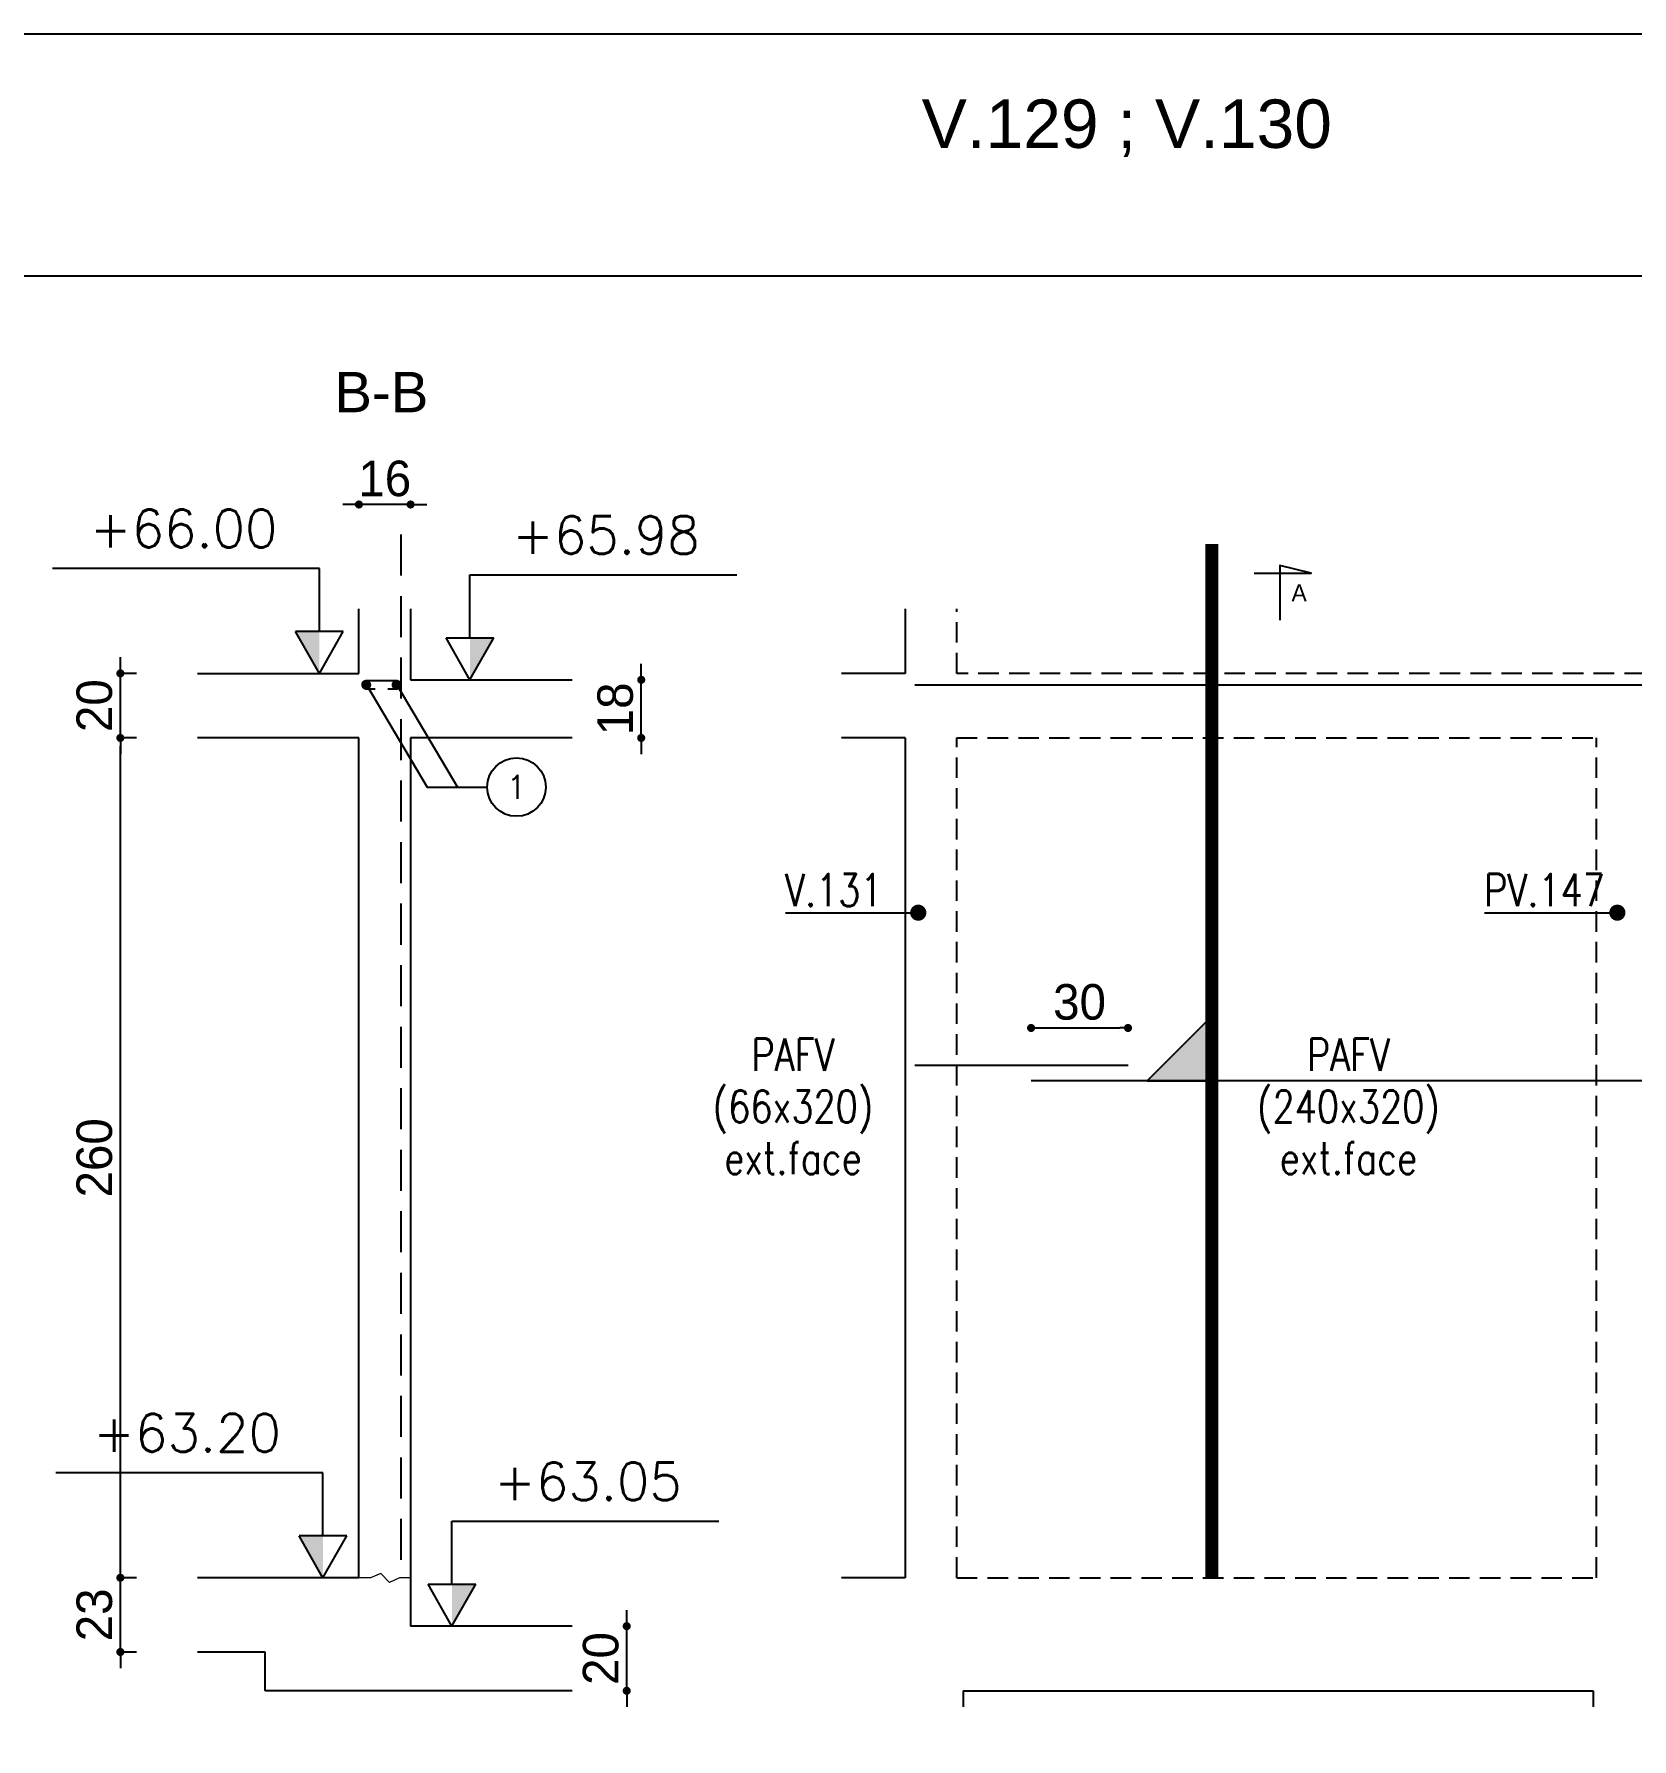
# Model space of a CAD drawing. Header units: metres. Extents: x -5618 to 118954, y -306 to 4637.
# Drawn here: x 39431 to 39926, y 1046 to 1574 of the extents above; entities that cross this region are included whole.
import ezdxf
from ezdxf.enums import TextEntityAlignment as Align

# ---------------------------------------------------------------- set-up
doc = ezdxf.new("R2010")
doc.units = ezdxf.units.M
doc.linetypes.add('CACHE', pattern=[9.525, 6.35, -3.175])
doc.linetypes.add('CACHEX2', pattern=[19.05, 12.7, -6.35])
for name, color, linetype in [('COTATION', 1, 'Continuous'), ('GO-FER-HA', 140, 'Continuous'), ('GO-TEXTE', 9, 'Continuous'), ('K_ENT_M_Building_V.76', 7, 'Continuous'), ('STR_COTATION', 1, 'Continuous'), ('STR_TS', 22, 'Continuous'), ('STR_TS_TXT', 7, 'Continuous'), ('STR_VOI-POT', 6, 'Continuous')]:
    doc.layers.add(name, color=color, linetype=linetype)
doc.layers.add('Kofragna_forma', color=7, linetype='Continuous', lineweight=70)
doc.styles.add('ARIAL', font='ARIAL.TTF')
doc.styles.add('GrDimensions', font='simplex.shx')
doc.styles.add('Lucida', font='LSANSI.TTF')
doc.styles.add('TEXTE', font='romans.shx')
doc.styles.add('TEXTE TS', font='romans.shx', dxfattribs={"width": 0.7, "oblique": 15})
doc.styles.add('TEXTEBA', font='ARIAL.TTF')
doc.dimstyles.new('COUPE-20', dxfattribs={"dimscale": 0.5, "dimtxt": 22, "dimasz": 5, "dimexe": 0.05, "dimexo": 0, "dimgap": 5, "dimtad": 1, "dimdec": 0, "dimdsep": 46, "dimtxsty": 'Standard', "dimblk1": 'DOT', "dimblk2": 'DOT', "dimsah": 1, "dimcen": 0, "dimdle": 150, "dimclrd": 1, "dimclre": 1, "dimclrt": 7, "dimadec": 0, "dimazin": 0, "dimtfac": 1, "dimtdec": 0, "dimtix": 1, "dimtmove": 2, "dimatfit": 3, "dimldrblk": 'DOT', "dimfxl": 0, "dimtvp": 1, "dimtolj": 1, "dimtzin": 0, "dimarcsym": 0})

# ---------------------------------------------------------------- blocks, each defined once
blk = doc.blocks.new('_DOT')
at = {"color": 0, "linetype": 'ByBlock'}
blk.add_line((-0.5, 0), (-1, 0), dxfattribs=at)
at = {"color": 0, "linetype": 'ByBlock', "const_width": 0.5}
blk.add_lwpolyline([(-0.25, 0, 1), (0.25, 0, 1)], format="xyb", close=True, dxfattribs=at)
blk = doc.blocks.new('*D987')
at = {"layer": 'COTATION', "color": 1, "lineweight": -2, "ltscale": 4.5}
for p, q in [((39457.61, 1098.29), (39457.61, 1100.79)), ((39462.61, 1095.79), (39457.58, 1095.79)), ((39457.61, 1072.79), (39457.61, 1095.79)), ((39462.61, 1072.79), (39457.58, 1072.79)), ((39457.61, 1070.29), (39457.61, 1067.79))]:
    blk.add_line(p, q, dxfattribs=at)
at = {"layer": 'DEFPOINTS', "color": 0, "lineweight": -3, "ltscale": 4.5}
for p in [(39457.61, 1095.79), (39481.45, 1095.79), (39481.45, 1072.79)]:
    blk.add_point(p, dxfattribs=at)
at = {"layer": 'COTATION', "color": 1, "lineweight": -2, "ltscale": 4.5, "xscale": 2.5, "yscale": 2.5, "zscale": 2.5}
for p, rotation in [((39457.61, 1095.79), 270), ((39457.61, 1072.79), 90)]:
    blk.add_blockref('_DOT', p, dxfattribs=dict(at, rotation=rotation))
at = {"layer": 'COTATION', "color": 7, "lineweight": -3, "ltscale": 4.5, "insert": (39449.61, 1084.29), "char_height": 11, "attachment_point": 5, "rotation": 90}
blk.add_mtext('\\A1;23', dxfattribs=at)
blk = doc.blocks.new('*D988')
at = {"layer": 'COTATION', "color": 1, "lineweight": -2, "ltscale": 4.5}
for p, q in [((39462.61, 1355.79), (39457.58, 1355.79)), ((39457.61, 1098.29), (39457.61, 1353.29)), ((39462.61, 1095.79), (39457.58, 1095.79))]:
    blk.add_line(p, q, dxfattribs=at)
at = {"layer": 'DEFPOINTS', "color": 0, "lineweight": -3, "ltscale": 4.5}
for p in [(39457.61, 1355.79), (39481.45, 1355.79), (39481.45, 1095.79)]:
    blk.add_point(p, dxfattribs=at)
at = {"layer": 'COTATION', "color": 1, "lineweight": -2, "ltscale": 4.5, "xscale": 2.5, "yscale": 2.5, "zscale": 2.5}
for p, rotation in [((39457.61, 1355.79), 90), ((39457.61, 1095.79), 270)]:
    blk.add_blockref('_DOT', p, dxfattribs=dict(at, rotation=rotation))
at = {"layer": 'COTATION', "color": 7, "lineweight": -3, "ltscale": 4.5, "insert": (39449.61, 1225.79), "char_height": 11, "attachment_point": 5, "rotation": 90}
blk.add_mtext('\\A1;260', dxfattribs=at)
blk = doc.blocks.new('*D989')
at = {"layer": 'COTATION', "color": 1, "lineweight": -2, "ltscale": 4.5}
for p, q in [((39457.61, 1378.29), (39457.61, 1380.79)), ((39462.61, 1375.79), (39457.58, 1375.79)), ((39457.61, 1355.79), (39457.61, 1375.79)), ((39462.61, 1355.79), (39457.58, 1355.79)), ((39457.61, 1353.29), (39457.61, 1350.79))]:
    blk.add_line(p, q, dxfattribs=at)
at = {"layer": 'DEFPOINTS', "color": 0, "lineweight": -3, "ltscale": 4.5}
for p in [(39457.61, 1375.79), (39481.45, 1375.79), (39481.45, 1355.79)]:
    blk.add_point(p, dxfattribs=at)
at = {"layer": 'COTATION', "color": 1, "lineweight": -2, "ltscale": 4.5, "xscale": 2.5, "yscale": 2.5, "zscale": 2.5}
for p, rotation in [((39457.61, 1375.79), 270), ((39457.61, 1355.79), 90)]:
    blk.add_blockref('_DOT', p, dxfattribs=dict(at, rotation=rotation))
at = {"layer": 'COTATION', "color": 7, "lineweight": -3, "ltscale": 4.5, "insert": (39449.61, 1365.79), "char_height": 11, "attachment_point": 5, "rotation": 90}
blk.add_mtext('\\A1;20', dxfattribs=at)
blk = doc.blocks.new('*D990')
at = {"layer": 'DEFPOINTS', "color": 0, "lineweight": -3, "ltscale": 4.5}
for p in [(39531.45, 1428.07), (39531.45, 1395.79, 187.69), (39547.45, 1395.79, 187.69)]:
    blk.add_point(p, dxfattribs=at)
at = {"layer": 'STR_COTATION', "color": 1, "lineweight": -2, "ltscale": 4.5}
for p, q in [((39528.95, 1428.07), (39526.45, 1428.07)), ((39531.45, 1428.08), (39531.45, 1428.09)), ((39547.45, 1428.07), (39531.45, 1428.07)), ((39547.45, 1428.08), (39547.45, 1428.09)), ((39549.95, 1428.07), (39552.45, 1428.07))]:
    blk.add_line(p, q, dxfattribs=at)
at = {"layer": 'STR_COTATION', "color": 1, "lineweight": -2, "ltscale": 4.5, "xscale": 2.5, "yscale": 2.5, "zscale": 2.5}
blk.add_blockref('_DOT', (39531.45, 1428.07), dxfattribs=at)
at = {"layer": 'STR_COTATION', "color": 1, "lineweight": -2, "ltscale": 4.5, "xscale": 2.5, "yscale": 2.5, "zscale": 2.5, "rotation": 180}
blk.add_blockref('_DOT', (39547.45, 1428.07), dxfattribs=at)
at = {"layer": 'STR_COTATION', "color": 7, "lineweight": -3, "ltscale": 4.5, "insert": (39539.45, 1436.07), "char_height": 11, "attachment_point": 5}
blk.add_mtext('\\A1;16', dxfattribs=at)
blk = doc.blocks.new('*D991')
at = {"layer": 'DEFPOINTS', "color": 0, "lineweight": -3, "ltscale": 4.5}
for p in [(39597.45, 1080.79, 187.69), (39614.36, 1080.79), (39595.48, 1060.79, 187.69)]:
    blk.add_point(p, dxfattribs=at)
at = {"layer": 'STR_COTATION', "color": 1, "lineweight": -2, "ltscale": 4.5}
for p, q in [((39614.36, 1083.29), (39614.36, 1085.79)), ((39614.36, 1060.79), (39614.36, 1080.79)), ((39614.38, 1080.79), (39614.39, 1080.79)), ((39614.36, 1058.29), (39614.36, 1055.79)), ((39614.38, 1060.79), (39614.39, 1060.79))]:
    blk.add_line(p, q, dxfattribs=at)
at = {"layer": 'STR_COTATION', "color": 1, "lineweight": -2, "ltscale": 4.5, "xscale": 2.5, "yscale": 2.5, "zscale": 2.5}
for p, rotation in [((39614.36, 1080.79), 270), ((39614.36, 1060.79), 90)]:
    blk.add_blockref('_DOT', p, dxfattribs=dict(at, rotation=rotation))
at = {"layer": 'STR_COTATION', "color": 7, "lineweight": -3, "ltscale": 4.5, "insert": (39606.36, 1070.79), "char_height": 11, "attachment_point": 5, "rotation": 90}
blk.add_mtext('\\A1;20', dxfattribs=at)
blk = doc.blocks.new('*D992')
at = {"layer": 'DEFPOINTS', "color": 0, "lineweight": -3, "ltscale": 4.5}
for p in [(39597.45, 1373.79, 281.53), (39618.85, 1373.79), (39597.45, 1355.79, 281.53)]:
    blk.add_point(p, dxfattribs=at)
at = {"layer": 'STR_COTATION', "color": 1, "lineweight": -2, "ltscale": 4.5}
for p, q in [((39618.85, 1376.29), (39618.85, 1378.79)), ((39618.85, 1355.79), (39618.85, 1373.79)), ((39618.87, 1373.79), (39618.88, 1373.79)), ((39618.85, 1353.29), (39618.85, 1350.79)), ((39618.87, 1355.79), (39618.88, 1355.79))]:
    blk.add_line(p, q, dxfattribs=at)
at = {"layer": 'STR_COTATION', "color": 1, "lineweight": -2, "ltscale": 4.5, "xscale": 2.5, "yscale": 2.5, "zscale": 2.5}
for p, rotation in [((39618.85, 1373.79), 270), ((39618.85, 1355.79), 90)]:
    blk.add_blockref('_DOT', p, dxfattribs=dict(at, rotation=rotation))
at = {"layer": 'STR_COTATION', "color": 7, "lineweight": -3, "ltscale": 4.5, "insert": (39610.85, 1364.79), "char_height": 11, "attachment_point": 5, "rotation": 90}
blk.add_mtext('\\A1;18', dxfattribs=at)
blk = doc.blocks.new('ime')
at = {"layer": 'COTATION', "const_width": 2.5}
blk.add_lwpolyline([(1.25, 0, -1), (-1.25, 0, -1)], format="xyb", close=True, dxfattribs=at)
at = {"layer": 'COTATION'}
blk.add_lwpolyline([(41.09, 0), (0, 0)], dxfattribs=at)
at = {"layer": 'COTATION', "color": 7, "style": 'TEXTE TS', "width": 0.8}
blk.add_attdef('NAME', (9.08, 2), '', height=10, dxfattribs=at)
blk = doc.blocks.new('mrega')
at = {"layer": 'STR_TS_TXT', "style": 'TEXTE TS', "width": 0.8}
for tag, p in [('ST10', (14.48, 0)), ('DIM', (14.48, -16)), ('NOTE', (14.48, -32))]:
    blk.add_attdef(tag, text='', height=10, dxfattribs=at).set_placement(p, align=Align.CENTER)
blk = doc.blocks.new('A$C6F247267')
blk.add_hatch(color=256).paths.add_polyline_path([(0, -0.2), (-0.2, 0), (0, 0)])
blk.add_lwpolyline([(-0.2, 0), (0, 0), (0, -0.2), (-0.2, 0)])
blk = doc.blocks.new('*D996')
at = {"layer": 'DEFPOINTS', "color": 0, "lineweight": -3, "ltscale": 4.5}
for p in [(39769.54, 1266), (39769.54, 1254.35, 281.53), (39739.54, 1249.64, 281.53)]:
    blk.add_point(p, dxfattribs=at)
at = {"layer": 'STR_COTATION', "color": 1, "lineweight": -2, "ltscale": 4.5}
for p, q in [((39739.54, 1266.03), (39739.54, 1266.03)), ((39742.04, 1266), (39767.04, 1266)), ((39769.54, 1266.03), (39769.54, 1266.03))]:
    blk.add_line(p, q, dxfattribs=at)
at = {"layer": 'STR_COTATION', "color": 1, "lineweight": -2, "ltscale": 4.5, "xscale": 2.5, "yscale": 2.5, "zscale": 2.5, "rotation": 180}
blk.add_blockref('_DOT', (39739.54, 1266), dxfattribs=at)
at = {"layer": 'STR_COTATION', "color": 1, "lineweight": -2, "ltscale": 4.5, "xscale": 2.5, "yscale": 2.5, "zscale": 2.5}
blk.add_blockref('_DOT', (39769.54, 1266), dxfattribs=at)
at = {"layer": 'STR_COTATION', "color": 7, "lineweight": -3, "ltscale": 4.5, "insert": (39754.54, 1274), "char_height": 11, "attachment_point": 5}
blk.add_mtext('\\A1;30', dxfattribs=at)

msp = doc.modelspace()

# ---------------------------------------------------------------- linework, layer by layer
at = {"color": 7, "linetype": 'Continuous', "lineweight": -3}
for p, q in [((39526.63, 1388.79, 187.69), (39511.87, 1388.79, 187.69)), ((39519.25, 1375.79, 187.69), (39511.87, 1388.79, 187.69)), ((39526.63, 1388.79, 187.69), (39511.87, 1388.79, 187.69)), ((39519.25, 1375.79, 187.69), (39511.87, 1388.79, 187.69)), ((39519.25, 1375.79, 187.69), (39526.63, 1388.79, 187.69)), ((39519.25, 1375.79, 187.69), (39526.63, 1388.79, 187.69)), ((39558.44, 1386.79, 281.53), (39573.19, 1386.79, 281.53)), ((39565.82, 1373.79, 281.53), (39558.44, 1386.79, 281.53)), ((39558.44, 1386.79, 281.53), (39573.19, 1386.79, 281.53)), ((39565.82, 1373.79, 281.53), (39558.44, 1386.79, 281.53)), ((39565.82, 1373.79, 281.53), (39573.19, 1386.79, 281.53)), ((39565.82, 1373.79, 281.53), (39573.19, 1386.79, 281.53)), ((39527.68, 1108.79, 187.69), (39512.93, 1108.79, 187.69)), ((39520.31, 1095.79, 187.69), (39512.93, 1108.79, 187.69)), ((39527.68, 1108.79, 187.69), (39512.93, 1108.79, 187.69)), ((39520.31, 1095.79, 187.69), (39512.93, 1108.79, 187.69)), ((39520.31, 1095.79, 187.69), (39527.68, 1108.79, 187.69)), ((39520.31, 1095.79, 187.69), (39527.68, 1108.79, 187.69)), ((39552.87, 1093.79, 187.69), (39567.62, 1093.79, 187.69)), ((39560.25, 1080.79, 187.69), (39552.87, 1093.79, 187.69)), ((39552.87, 1093.79, 187.69), (39567.62, 1093.79, 187.69)), ((39560.25, 1080.79, 187.69), (39552.87, 1093.79, 187.69)), ((39560.25, 1080.79, 187.69), (39567.62, 1093.79, 187.69)), ((39560.25, 1080.79, 187.69), (39567.62, 1093.79, 187.69))]:
    msp.add_line(p, q, dxfattribs=at)
msp.add_lwpolyline([(39192.38, 1573.71), (39192.38, 623.81), (40552.24, 623.81), (40552.24, 1573.71)], close=True)
msp.add_lwpolyline([(40552.24, 1498.77), (39192.38, 1498.77)])
at = {"lineweight": 18, "elevation": 187.69}
msp.add_lwpolyline([(39547.45, 1095.79), (39543.99, 1095.79), (39540.97, 1094.36), (39538.22, 1097.13), (39535.06, 1095.79), (39531.45, 1095.79)], dxfattribs=at)
at = {"color": 7, "linetype": 'Continuous', "lineweight": -3}
for points in [[(39511.87, 1388.79, 187.69), (39519.25, 1375.79, 187.69), (39519.25, 1388.76, 187.69)], [(39511.87, 1388.79, 187.69), (39519.25, 1375.79, 187.69), (39519.25, 1388.76, 187.69)], [(39573.19, 1386.79, 281.53), (39565.82, 1373.79, 281.53), (39565.82, 1386.76, 281.53)], [(39573.19, 1386.79, 281.53), (39565.82, 1373.79, 281.53), (39565.82, 1386.76, 281.53)], [(39512.93, 1108.79, 187.69), (39520.31, 1095.79, 187.69), (39520.31, 1108.75, 187.69)], [(39512.93, 1108.79, 187.69), (39520.31, 1095.79, 187.69), (39520.31, 1108.75, 187.69)], [(39567.62, 1093.79, 187.69), (39560.25, 1080.79, 187.69), (39560.25, 1093.75, 187.69)], [(39567.62, 1093.79, 187.69), (39560.25, 1080.79, 187.69), (39560.25, 1093.75, 187.69)]]:
    msp.add_solid(points, dxfattribs=at)
at = {"layer": 'GO-FER-HA', "elevation": 93.84}
for points in [[(39533.83, 1372.22), (39552.61, 1340.59), (39571.19, 1340.59)], [(39543.16, 1372.22), (39561.94, 1340.59), (39571.19, 1340.59)]]:
    msp.add_lwpolyline(points, dxfattribs=at)
at = {"layer": 'GO-FER-HA'}
msp.add_circle((39580.25, 1340.59, 93.84), 9.06, dxfattribs=at)
at = {"layer": 'GO-TEXTE', "elevation": 187.69, "flags": 128}
msp.add_lwpolyline([(39808.57, 1406.86), (39826.21, 1406.85), (39816.54, 1409.14), (39816.53, 1392.22)], dxfattribs=at)
at = {"layer": 'K_ENT_M_Building_V.76', "color": 30, "linetype": 'Continuous', "lineweight": -3}
for p, q in [((39512.75, 1408.29, 187.69), (39436.61, 1408.29, 187.69)), ((39512.75, 1408.29, 187.69), (39436.61, 1408.29, 187.69)), ((39519.25, 1408.29, 187.69), (39512.75, 1408.29, 187.69)), ((39519.25, 1408.29, 187.69), (39512.75, 1408.29, 187.69)), ((39519.25, 1388.79, 187.69), (39519.25, 1408.29, 187.69)), ((39519.25, 1388.79, 187.69), (39519.25, 1408.29, 187.69)), ((39565.82, 1386.79, 281.53), (39565.82, 1406.29, 281.53)), ((39565.82, 1406.29, 281.53), (39572.32, 1406.29, 281.53)), ((39565.82, 1386.79, 281.53), (39565.82, 1406.29, 281.53)), ((39565.82, 1406.29, 281.53), (39572.32, 1406.29, 281.53)), ((39572.32, 1406.29, 281.53), (39648.46, 1406.29, 281.53)), ((39572.32, 1406.29, 281.53), (39648.46, 1406.29, 281.53)), ((39513.81, 1128.29, 187.69), (39437.66, 1128.29, 187.69)), ((39513.81, 1128.29, 187.69), (39437.66, 1128.29, 187.69)), ((39520.31, 1128.29, 187.69), (39513.81, 1128.29, 187.69)), ((39520.31, 1128.29, 187.69), (39513.81, 1128.29, 187.69)), ((39520.31, 1108.79, 187.69), (39520.31, 1128.29, 187.69)), ((39520.31, 1108.79, 187.69), (39520.31, 1128.29, 187.69)), ((39560.25, 1093.79, 187.69), (39560.25, 1113.29, 187.69)), ((39560.25, 1113.29, 187.69), (39566.75, 1113.29, 187.69)), ((39560.25, 1093.79, 187.69), (39560.25, 1113.29, 187.69)), ((39560.25, 1113.29, 187.69), (39566.75, 1113.29, 187.69)), ((39566.75, 1113.29, 187.69), (39642.89, 1113.29, 187.69)), ((39566.75, 1113.29, 187.69), (39642.89, 1113.29, 187.69))]:
    msp.add_line(p, q, dxfattribs=at)
at = {"layer": 'Kofragna_forma', "color": 4, "lineweight": -3}
for p, q in [((39531.45, 1375.79, 187.69), (39531.45, 1395.79, 187.69)), ((39547.45, 1395.79, 187.69), (39547.45, 1373.79, 187.69)), ((39700.54, 1395.79, 187.69), (39700.54, 1375.79, 187.69)), ((39481.45, 1375.79, 187.69), (39531.45, 1375.79, 187.69)), ((39547.45, 1373.79, 281.53), (39597.45, 1373.79, 281.53)), ((39700.54, 1375.79, 187.69), (39680.84, 1375.79, 187.69)), ((39531.45, 1355.79, 187.69), (39481.45, 1355.79, 187.69)), ((39531.45, 1095.79, 187.69), (39531.45, 1355.79, 187.69)), ((39547.45, 1355.79, 187.69), (39547.45, 1080.79, 187.69)), ((39597.45, 1355.79, 281.53), (39547.45, 1355.79, 281.53)), ((39700.54, 1355.79, 187.69), (39680.84, 1355.79, 187.69)), ((39700.54, 1355.79, 187.69), (39700.54, 1156.79, 187.69)), ((39700.54, 1156.79, 187.69), (39700.54, 1095.79, 187.69)), ((39531.45, 1095.79, 187.69), (39481.45, 1095.79, 187.69)), ((39700.54, 1095.79, 187.69), (39680.84, 1095.79, 187.69)), ((39597.45, 1080.79, 187.69), (39547.45, 1080.79, 187.69)), ((39502.45, 1072.79, 187.69), (39481.45, 1072.79, 187.69)), ((39502.45, 1060.79, 187.69), (39502.45, 1072.79, 187.69)), ((39597.45, 1060.79, 187.69), (39502.45, 1060.79, 187.69)), ((39718.54, 1060.79, 187.69), (39913.54, 1060.79, 187.69)), ((39718.54, 1060.79, 187.69), (39718.54, 1055.79, 187.69)), ((39913.54, 1060.79, 187.69), (39913.54, 1055.79, 187.69))]:
    msp.add_line(p, q, dxfattribs=at)
at = {"layer": 'Kofragna_forma', "linetype": 'CACHE', "lineweight": -3}
for p, q in [((39716.54, 1375.79, 187.69), (39716.54, 1395.79, 187.69)), ((40472.49, 1375.79, 187.69), (39716.54, 1375.79, 187.69)), ((39716.54, 1095.79, 187.69), (39716.54, 1355.79, 187.69)), ((39716.54, 1355.79, 187.69), (39914.54, 1355.79, 187.69)), ((39914.54, 1095.79, 187.69), (39914.54, 1355.79, 187.69)), ((39716.54, 1095.79, 187.69), (39914.54, 1095.79, 187.69))]:
    msp.add_line(p, q, dxfattribs=at)
at = {"layer": 'STR_TS', "color": 3}
msp.add_line((39769.54, 1254.35, 281.53), (39703.54, 1254.35, 187.69), dxfattribs=at)
at = {"layer": 'STR_TS', "linetype": 'CACHE', "ltscale": 2, "const_width": 4, "elevation": 281.53}
msp.add_lwpolyline([(39795.52, 1095.79), (39795.52, 1415.79)], dxfattribs=at)
at = {"layer": 'STR_TS', "color": 3, "elevation": 281.53}
msp.add_lwpolyline([(39979.54, 1249.64), (39739.54, 1249.64)], dxfattribs=at)
at = {"layer": 'STR_VOI-POT'}
msp.add_line((39703.54, 1372.21, 281.53), (40146.54, 1372.21, 187.69), dxfattribs=at)
at = {"layer": 'STR_VOI-POT', "color": 1, "linetype": 'CACHEX2', "elevation": 187.69}
msp.add_lwpolyline([(39544.45, 1418.79), (39544.45, 1095.79)], dxfattribs=at)
at = {"layer": 'STR_VOI-POT', "const_width": 1.44, "elevation": 93.84}
for points in [[(39533.11, 1372.22, -1), (39534.55, 1372.22, -1)], [(39542.29, 1372.22, -1), (39543.73, 1372.22, -1)]]:
    msp.add_lwpolyline(points, format="xyb", close=True, dxfattribs=at)
at = {"layer": 'STR_VOI-POT', "elevation": 93.84}
msp.add_lwpolyline([(39536.44, 1370.92), (39533.83, 1370.92, -0.414214), (39532.52, 1372.22), (39532.52, 1372.31, -0.414214), (39533.83, 1373.62), (39543.01, 1373.62, -0.431995), (39544.32, 1372.22), (39544.32, 1372.22, -0.414214), (39543.01, 1370.92), (39540.4, 1370.92)], format="xyb", dxfattribs=at)

# ---------------------------------------------------------------- block references
at = {"layer": 'COTATION'}
ref = msp.add_blockref('ime', (39704.61, 1301.69, 187.69), dxfattribs=dict(at, xscale=-1))
ref.add_attrib('NAME', 'V.131', (39663.39, 1303.69, 187.69), dxfattribs={"color": 7, "height": 10, "style": 'TEXTE TS', "width": 0.8})
ref = msp.add_blockref('ime', (39921.02, 1301.69, 187.69), dxfattribs=dict(at, xscale=-1))
ref.add_attrib('NAME', 'PV.147', (39879.8, 1303.69, 187.69), dxfattribs={"color": 7, "height": 10, "style": 'TEXTE TS', "width": 0.8})
at = {"layer": 'STR_TS', "xscale": -100, "yscale": 100, "zscale": 100, "rotation": 180}
msp.add_blockref('A$C6F247267', (39795.52, 1249.64, 281.53), dxfattribs=at)
at = {"layer": 'STR_TS_TXT'}
ref = msp.add_blockref('mrega', (39680.32, 1252.69, 375.38), dxfattribs=dict(at, xscale=-1))
ref.add_attrib('NOTE', 'ext.face', dxfattribs={"height": 10, "style": 'TEXTE TS', "width": 0.8}).set_placement((39665.84, 1220.69, 375.38), align=Align.CENTER)
ref.add_attrib('ST10', 'PAFV', dxfattribs={"height": 10, "style": 'TEXTE TS', "width": 0.8}).set_placement((39665.84, 1252.69, 375.38), align=Align.CENTER)
ref.add_attrib('DIM', '(66x320)', dxfattribs={"height": 10, "style": 'TEXTE TS', "width": 0.8}).set_placement((39665.84, 1236.69, 375.38), align=Align.CENTER)
ref = msp.add_blockref('mrega', (39852.26, 1252.69, 375.38), dxfattribs=dict(at, xscale=-1))
ref.add_attrib('NOTE', 'ext.face', dxfattribs={"height": 10, "style": 'TEXTE TS', "width": 0.8}).set_placement((39837.79, 1220.69, 375.38), align=Align.CENTER)
ref.add_attrib('ST10', 'PAFV', dxfattribs={"height": 10, "style": 'TEXTE TS', "width": 0.8}).set_placement((39837.79, 1252.69, 375.38), align=Align.CENTER)
ref.add_attrib('DIM', '(240x320)', dxfattribs={"height": 10, "style": 'TEXTE TS', "width": 0.8}).set_placement((39837.79, 1236.69, 375.38), align=Align.CENTER)

# ---------------------------------------------------------------- texts
at = {"style": 'ARIAL'}
msp.add_text('V.129 ; V.130', height=15, dxfattribs=at).set_placement((39705.68, 1538.47, 93.84))
at = {"layer": 'GO-FER-HA', "style": 'TEXTE'}
msp.add_text('1', height=7.2, dxfattribs=at).set_placement((39580.25, 1340.59, 93.84), align=Align.MIDDLE_CENTER)
at = {"layer": 'GO-TEXTE', "style": 'TEXTEBA'}
msp.add_text('B-B', height=12.497, dxfattribs=at).set_placement((39523.86, 1456.62, 187.69))
at = {"layer": 'GO-TEXTE', "linetype": 'Continuous', "style": 'Lucida'}
msp.add_text('A', height=5.32, rotation=359.9819, dxfattribs=at).set_placement((39820.15, 1398.06, 187.69))
at = {"layer": 'K_ENT_M_Building_V.76', "color": 0, "linetype": 'Continuous', "lineweight": -3, "char_height": 11.7, "style": 'GrDimensions'}
for s, insert, attachment_point in [('+66.00', (39506.25, 1414.79, 187.69), 9), ('+65.98', (39578.82, 1412.79, 281.53), 7), ('\\A1;+63.20', (39507.31, 1134.79, 187.69), 9), ('\\A1;+63.05', (39573.25, 1119.79, 187.69), 7)]:
    msp.add_mtext(s, dxfattribs=dict(at, insert=insert, attachment_point=attachment_point))

# ---------------------------------------------------------------- dimensions: what is measured, and where the dimension line sits
at = {"layer": 'COTATION', "lineweight": -3, "ltscale": 4.5}
for base, p1, p2, picture, middle in [((39457.61, 1375.79, 93.84), (39481.45, 1355.79, 93.84), (39481.45, 1375.79, 93.84), '*D989', (39449.61, 1365.79, 93.84)), ((39457.61, 1355.79, 93.84), (39481.45, 1095.79, 93.84), (39481.45, 1355.79, 93.84), '*D988', (39449.61, 1225.79, 93.84)), ((39457.61, 1095.79, 93.84), (39481.45, 1072.79, 93.84), (39481.45, 1095.79, 93.84), '*D987', (39449.61, 1084.29, 93.84))]:
    dim = msp.add_linear_dim(base=base, p1=p1, p2=p2, angle=90, dimstyle='COUPE-20', dxfattribs=at)
    dim.commit()
    dim.dimension.update_dxf_attribs({"geometry": picture, "text_midpoint": middle})
at = {"layer": 'STR_COTATION', "lineweight": -3, "ltscale": 4.5}
for base, p1, p2, angle, picture, middle in [((39531.45, 1428.07), (39547.45, 1395.79, 187.69), (39531.45, 1395.79, 187.69), 180, '*D990', (39539.45, 1436.07)), ((39618.85, 1373.79), (39597.45, 1355.79, 281.53), (39597.45, 1373.79, 281.53), 90, '*D992', (39610.85, 1364.79)), ((39614.36, 1080.79), (39595.48, 1060.79, 187.69), (39597.45, 1080.79, 187.69), 90, '*D991', (39606.36, 1070.79))]:
    dim = msp.add_linear_dim(base=base, p1=p1, p2=p2, angle=angle, dimstyle='COUPE-20', override={"dimfxl": 0.1}, dxfattribs=at)
    dim.commit()
    dim.dimension.update_dxf_attribs({"geometry": picture, "text_midpoint": middle})
dim = msp.add_linear_dim(base=(39769.54, 1266), p1=(39739.54, 1249.64, 281.53), p2=(39769.54, 1254.35, 281.53), dimstyle='COUPE-20', override={"dimfxl": 0.1}, dxfattribs=at)
dim.commit()
dim.dimension.update_dxf_attribs({"geometry": '*D996', "text_midpoint": (39754.54, 1274)})

doc.saveas('drawing.dxf')
